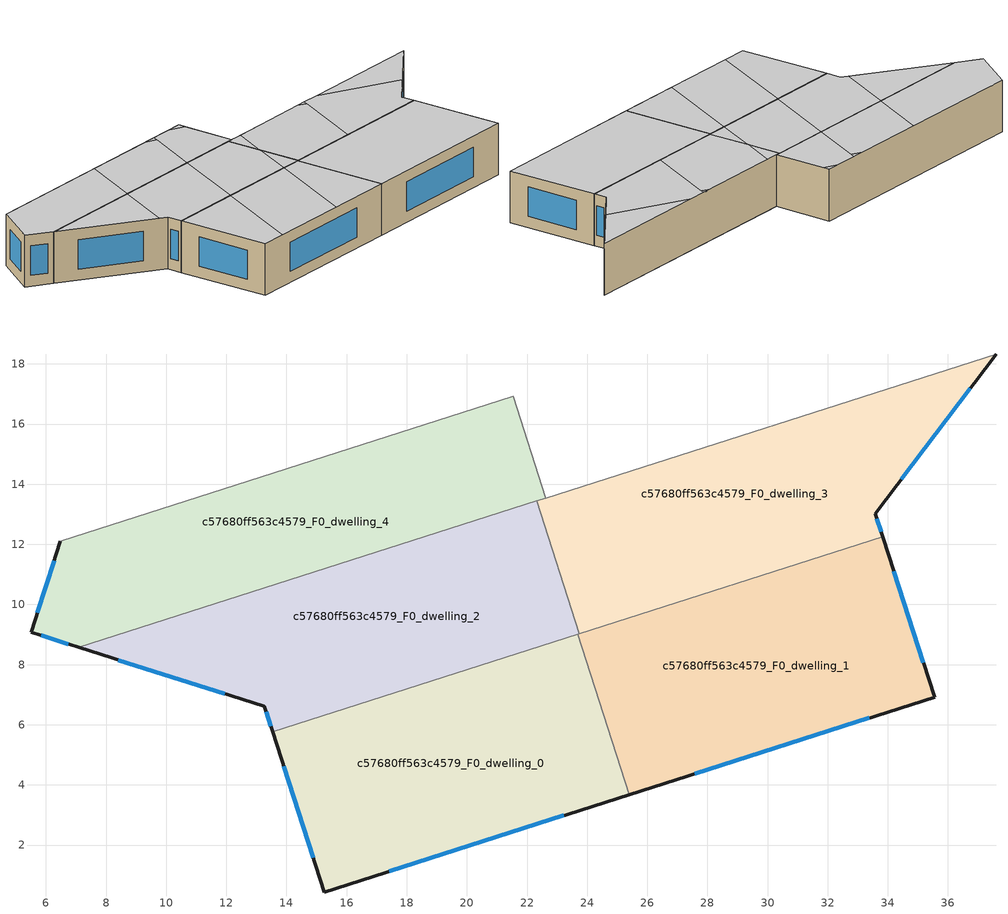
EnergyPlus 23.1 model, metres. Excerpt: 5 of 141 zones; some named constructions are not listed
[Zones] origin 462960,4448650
c57680ff563c4579_F0_dwelling_0
 floor ground (EU_floor_Construction): 23.7,9.01 25.4,3.68 15.25,0.44 13.54,5.76 z0
 wall outside (EU_wall_Construction): 13.54,5.76 15.25,0.44 25.4,3.68 z0:3
 wall to c57680ff563c4579_F0_dwelling_1 (EU_wall_Construction): 25.4,3.68 23.7,9.01 z0:3
 wall to c57680ff563c4579_F0_dwelling_2 (EU_wall_Construction): 23.7,9.01 13.54,5.76 z0:3
 window (EU_Window_Construction): 17.43,1.13 23.23,2.98 / 13.91,4.62 14.89,1.58 z0.64:2.36
 ceiling to c57680ff563c4579_F1_dwelling_4 (EU_floor_Construction): 21.44,2.41 22.5,8.63 17.83,7.13 16.77,0.92 z3
 ceiling to c57680ff563c4579_F1_dwelling_2 (EU_floor_Construction): 25.4,3.68 23.7,9.01 22.5,8.63 21.44,2.41 z3
 ceiling to c57680ff563c4579_F1_dwelling_6 (EU_floor_Construction): 16.77,0.92 17.83,7.13 13.54,5.76 15.25,0.44 z3
c57680ff563c4579_F0_dwelling_1
 floor ground (EU_floor_Construction): 33.83,12.25 35.55,6.92 25.4,3.68 23.7,9.01 z0
 wall outside (EU_wall_Construction): 25.4,3.68 35.55,6.92 33.83,12.25 z0:3
 wall to c57680ff563c4579_F0_dwelling_3 (EU_wall_Construction): 33.83,12.25 23.74,9.02 z0:3
 wall to c57680ff563c4579_F0_dwelling_2 (EU_wall_Construction): 23.74,9.02 23.7,9.01 z0:3
 window (EU_Window_Construction): 27.57,4.37 33.38,6.23 / 35.19,8.06 34.2,11.11 z0.64:2.36
 ceiling adiabatic (EU_roof_Construction): 35.55,6.92 33.83,12.25 23.7,9.01 25.4,3.68 z3
c57680ff563c4579_F0_dwelling_2
 floor ground (EU_floor_Construction): 22.32,13.44 23.74,9.02 13.54,5.76 13.27,6.61 7.08,8.57 z0
 wall outside (EU_wall_Construction): 7.08,8.57 13.27,6.61 13.54,5.76 z0:3
 wall to c57680ff563c4579_F0_dwelling_3 (EU_wall_Construction): 23.74,9.02 22.32,13.44 z0:3
 wall to c57680ff563c4579_F0_dwelling_4 (EU_wall_Construction): 22.32,13.44 7.08,8.57 z0:3
 window (EU_Window_Construction): 8.41,8.15 11.94,7.03 / 13.32,6.43 13.48,5.94 z0.64:2.36
 ceiling to c57680ff563c4579_F1_dwelling_6 (EU_floor_Construction): 17.83,7.13 18.71,12.29 13.49,10.62 12.83,6.75 13.27,6.61 13.54,5.76 z3
 ceiling to c57680ff563c4579_F1_dwelling_4 (EU_floor_Construction): 22.5,8.63 22.97,11.41 22.32,13.44 18.71,12.29 17.83,7.13 z3
 ceiling adiabatic (EU_roof_Construction): 12.83,6.75 13.49,10.62 7.08,8.57 z3
 ceiling to c57680ff563c4579_F1_dwelling_2 (EU_floor_Construction): 23.74,9.02 22.97,11.41 22.5,8.63 z3
c57680ff563c4579_F0_dwelling_3
 floor ground (EU_floor_Construction): 37.61,18.33 33.58,13.02 33.83,12.25 23.74,9.02 22.32,13.44 z0
 wall outside (EU_wall_Construction): 33.83,12.25 33.58,13.02 37.61,18.33 z0:3
 wall to c57680ff563c4579_F0_dwelling_5 (EU_wall_Construction): 37.61,18.33 22.62,13.54 z0:3
 wall to c57680ff563c4579_F0_dwelling_4 (EU_wall_Construction): 22.62,13.54 22.32,13.44 z0:3
 window (EU_Window_Construction): 33.78,12.41 33.64,12.86 / 34.45,14.16 36.75,17.19 z0.64:2.36
 ceiling to c57680ff563c4579_F1_dwelling_2 (EU_floor_Construction): 28.08,10.41 28.91,15.29 28.38,15.38 23.38,13.78 22.97,11.41 23.74,9.02 z3
 ceiling to c57680ff563c4579_F1_dwelling_0 (EU_floor_Construction): 33.83,12.25 33.58,13.02 35.11,15.03 30.01,15.9 28.96,15.57 28.08,10.41 z3
 ceiling to c57680ff563c4579_F1_dwelling_1 (EU_floor_Construction): 35.11,15.03 37.61,18.33 30.01,15.9 z3
 ceiling to c57680ff563c4579_F1_dwelling_4 (EU_floor_Construction): 22.97,11.41 23.38,13.78 22.32,13.44 z3
 ceiling to c57680ff563c4579_F1_dwelling_3 (EU_floor_Construction): 28.91,15.29 28.96,15.57 28.38,15.38 z3
c57680ff563c4579_F0_dwelling_4
 floor ground (EU_floor_Construction): 21.54,16.92 22.62,13.54 7.08,8.57 5.51,9.08 6.48,12.1 z0
 wall outside (EU_wall_Construction): 6.48,12.1 5.51,9.08 7.08,8.57 z0:3
 wall to c57680ff563c4579_F0_dwelling_5 (EU_wall_Construction): 22.62,13.54 21.54,16.92 z0:3
 wall to c57680ff563c4579_F0_dwelling_6 (EU_wall_Construction): 21.54,16.92 6.48,12.1 z0:3
 window (EU_Window_Construction): 6.27,11.45 5.71,9.72 / 5.84,8.97 6.75,8.68 z0.64:2.36
 ceiling adiabatic (EU_roof_Construction): 13.49,10.62 14.16,14.56 6.48,12.1 5.51,9.08 7.08,8.57 z3
 ceiling to c57680ff563c4579_F1_dwelling_6 (EU_floor_Construction): 18.71,12.29 19.32,15.88 18.66,16 14.16,14.56 13.49,10.62 z3
 ceiling to c57680ff563c4579_F1_dwelling_7 (EU_floor_Construction): 19.32,15.88 19.38,16.23 18.66,16 z3
 ceiling to c57680ff563c4579_F1_dwelling_5 (EU_floor_Construction): 21.67,16.52 21.54,16.92 20.77,16.67 z3
 ceiling to c57680ff563c4579_F1_dwelling_4 (EU_floor_Construction): 22.62,13.54 21.67,16.52 20.77,16.67 19.38,16.23 18.71,12.29 z3
[SCHEDULE:FILE] Column Number=1; Rows to Skip at Top=0; Number of Hours of Data=8760; Column Separator=Comma; Interpolate to Timestep=No; Minutes per Item=60; Adjust Schedule for Daylight Savings=Yes
Name | File
EU_Step8_GainSchedule_c57680ff563c4579_F1_dwelling_2_f000 | ../../schedules/c57680ff563c4579/c57680ff563c4579_F1_dwelling_2_f000_gain.csv
EU_Step8_GainSchedule_c57680ff563c4579_F1_dwelling_3_f000 | ../../schedules/c57680ff563c4579/c57680ff563c4579_F1_dwelling_3_f000_gain.csv
EU_Step8_GainSchedule_c57680ff563c4579_F1_dwelling_4_f000 | ../../schedules/c57680ff563c4579/c57680ff563c4579_F1_dwelling_4_f000_gain.csv
EU_Step8_GainSchedule_c57680ff563c4579_F1_dwelling_5_f000 | ../../schedules/c57680ff563c4579/c57680ff563c4579_F1_dwelling_5_f000_gain.csv
EU_Step8_GainSchedule_c57680ff563c4579_F1_dwelling_6_f000 | ../../schedules/c57680ff563c4579/c57680ff563c4579_F1_dwelling_6_f000_gain.csv
EU_Step8_GainSchedule_c57680ff563c4579_F1_dwelling_7_f000 | ../../schedules/c57680ff563c4579/c57680ff563c4579_F1_dwelling_7_f000_gain.csv
EU_Step8_GainSchedule_c57680ff563c4579_F1_dwelling_8_f000 | ../../schedules/c57680ff563c4579/c57680ff563c4579_F1_dwelling_8_f000_gain.csv
EU_Step8_GainSchedule_c57680ff563c4579_F1_dwelling_9_f000 | ../../schedules/c57680ff563c4579/c57680ff563c4579_F1_dwelling_9_f000_gain.csv
EU_Step8_GainSchedule_c57680ff563c4579_F2_dwelling_0_f000 | ../../schedules/c57680ff563c4579/c57680ff563c4579_F2_dwelling_0_f000_gain.csv
EU_Step8_GainSchedule_c57680ff563c4579_F2_dwelling_1_f000 | ../../schedules/c57680ff563c4579/c57680ff563c4579_F2_dwelling_1_f000_gain.csv
EU_Step8_GainSchedule_c57680ff563c4579_F2_dwelling_2_f000 | ../../schedules/c57680ff563c4579/c57680ff563c4579_F2_dwelling_2_f000_gain.csv
EU_Step8_GainSchedule_c57680ff563c4579_F2_dwelling_3_f000 | ../../schedules/c57680ff563c4579/c57680ff563c4579_F2_dwelling_3_f000_gain.csv
EU_Step8_GainSchedule_c57680ff563c4579_F2_dwelling_4_f000 | ../../schedules/c57680ff563c4579/c57680ff563c4579_F2_dwelling_4_f000_gain.csv
EU_Step8_GainSchedule_c57680ff563c4579_F2_dwelling_5_f000 | ../../schedules/c57680ff563c4579/c57680ff563c4579_F2_dwelling_5_f000_gain.csv
EU_Step8_GainSchedule_c57680ff563c4579_F2_dwelling_6_f000 | ../../schedules/c57680ff563c4579/c57680ff563c4579_F2_dwelling_6_f000_gain.csv
EU_Step8_GainSchedule_c57680ff563c4579_F2_dwelling_7_f000 | ../../schedules/c57680ff563c4579/c57680ff563c4579_F2_dwelling_7_f000_gain.csv
EU_Step8_GainSchedule_c57680ff563c4579_F2_dwelling_8_f000 | ../../schedules/c57680ff563c4579/c57680ff563c4579_F2_dwelling_8_f000_gain.csv
EU_Step8_GainSchedule_c57680ff563c4579_F2_dwelling_9_f000 | ../../schedules/c57680ff563c4579/c57680ff563c4579_F2_dwelling_9_f000_gain.csv
